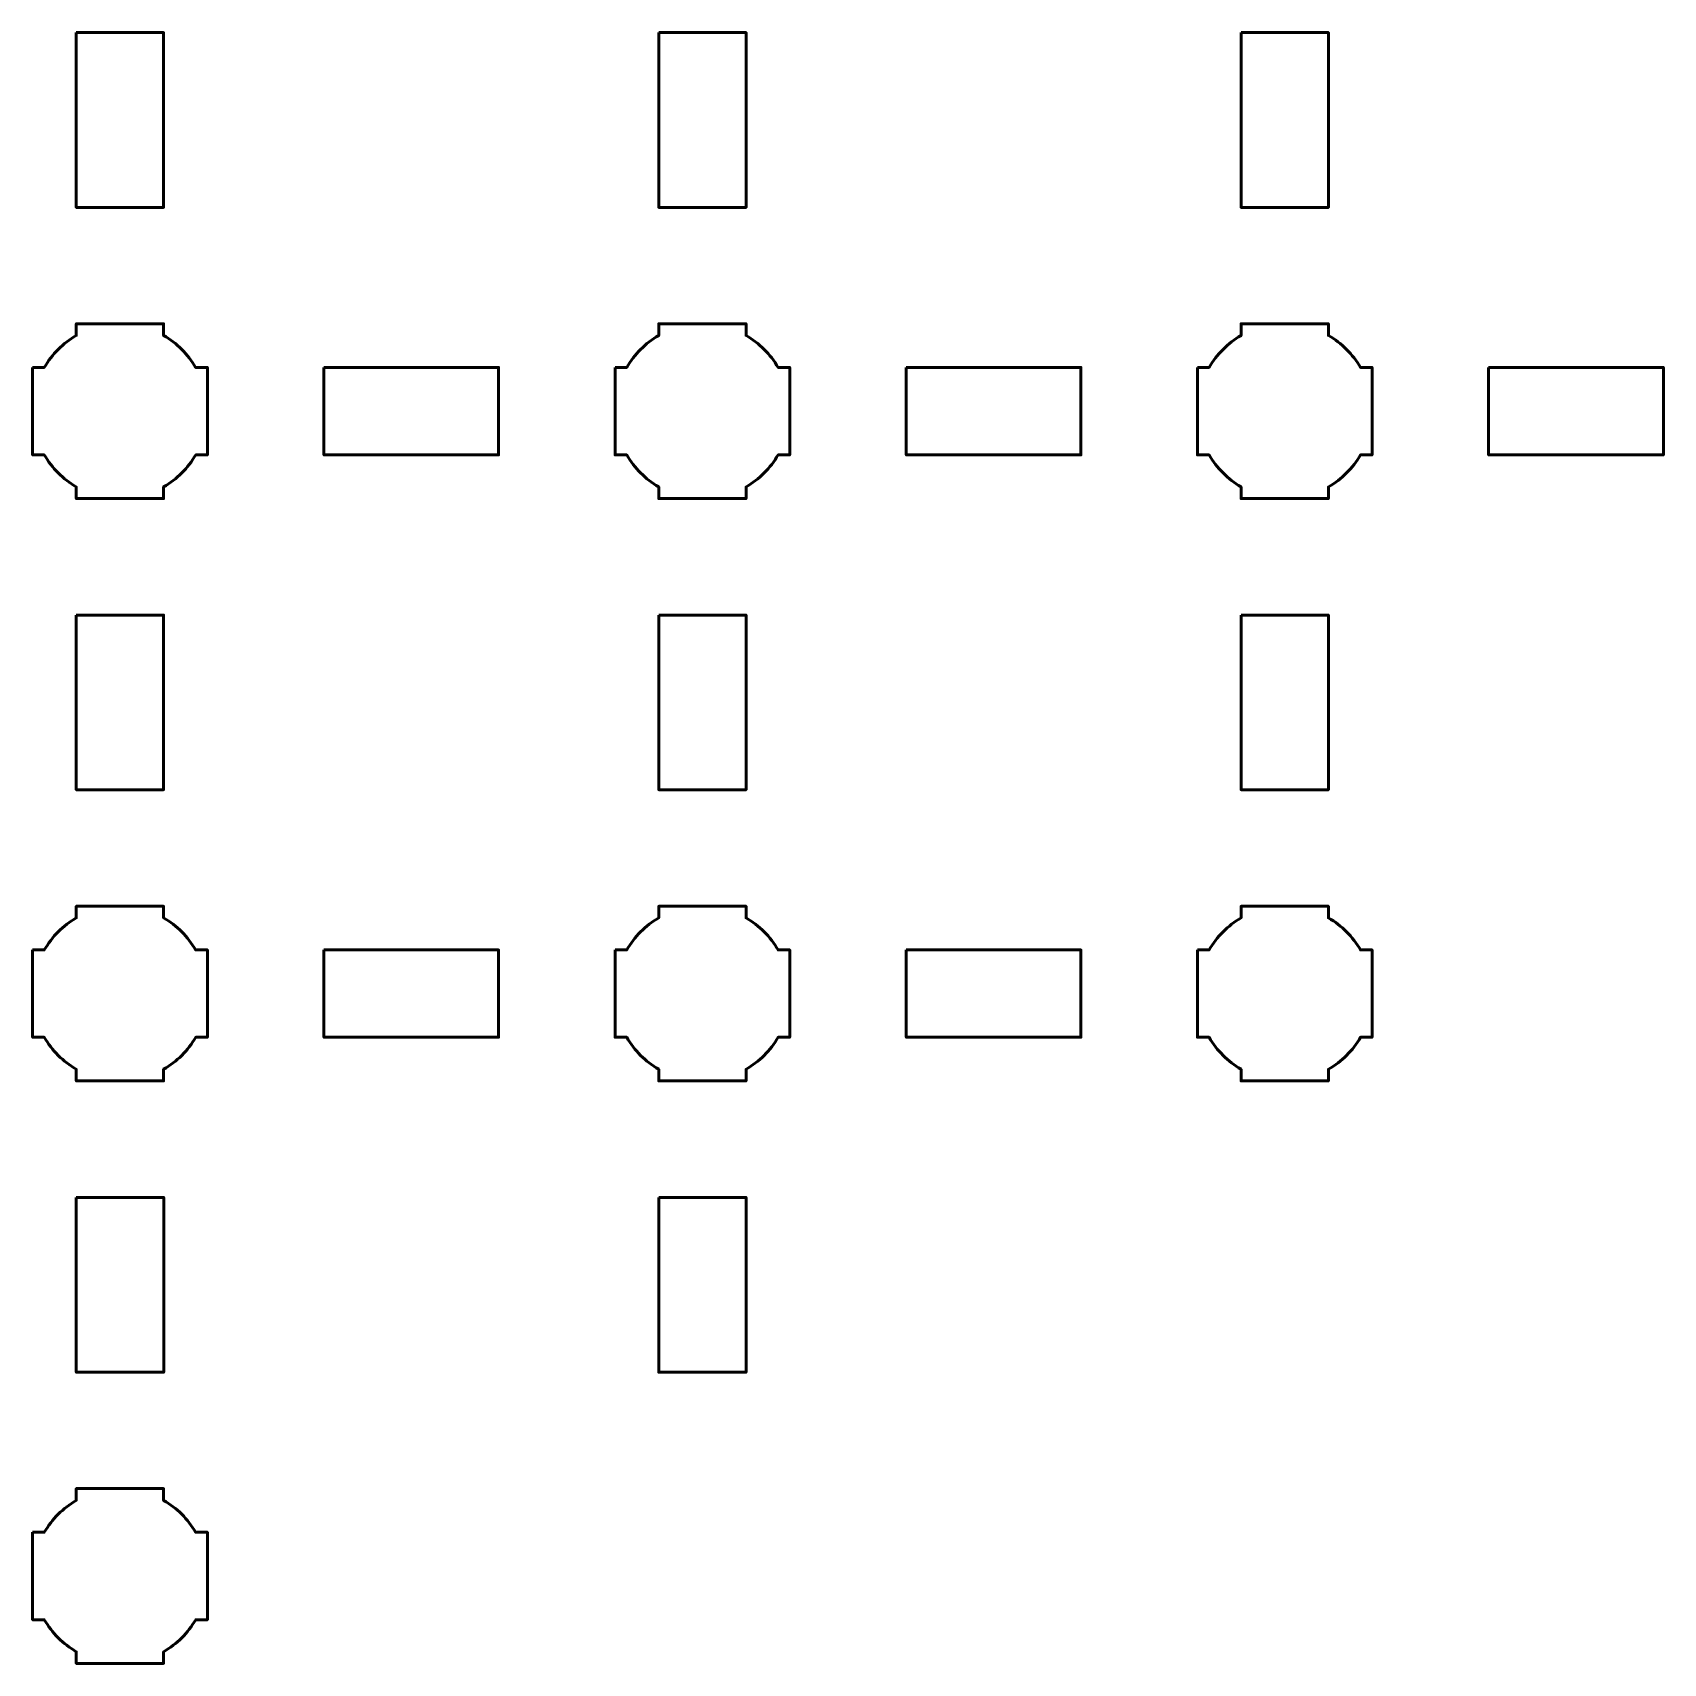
# Model space of a CAD drawing. Header units: centimetres. Extents: x -18.1 to -2.9, y -22.5 to -7.2.
# Drawn here: x -10.8 to -5.2, y -21.15 to -15.55 of the extents above; entities that cross this region are included whole.
import ezdxf

# ---------------------------------------------------------------- set-up
doc = ezdxf.new("R2010")
doc.units = ezdxf.units.CM
doc.header["$MEASUREMENT"] = 0
doc.layers.add('Layer 1', color=7, linetype='Continuous')

msp = doc.modelspace()

# ---------------------------------------------------------------- linework, layer by layer
at = {"layer": 'Layer 1', "lineweight": 53}
for points, knots in [([(-10.65004, -15.55002), (-10.65004, -15.55002), (-10.35004, -15.55002), (-10.35004, -15.55002), (-10.35004, -15.55002), (-10.35004, -15.55002), (-10.35004, -16.15002), (-10.35004, -16.15002), (-10.35004, -16.15002), (-10.35004, -16.15002), (-10.65004, -16.15002), (-10.65004, -16.15002), (-10.65004, -16.15002), (-10.65004, -16.15002), (-10.65004, -15.55002), (-10.65004, -15.55002)], [0, 0, 0, 0, 0.25, 0.25, 0.25, 0.25, 0.5, 0.5, 0.5, 0.5, 0.75, 0.75, 0.75, 0.75, 1, 1, 1, 1]), ([(-8.64994, -15.55002), (-8.64994, -15.55002), (-8.34993, -15.55002), (-8.34993, -15.55002), (-8.34993, -15.55002), (-8.34993, -15.55002), (-8.34993, -16.15002), (-8.34993, -16.15002), (-8.34993, -16.15002), (-8.34993, -16.15002), (-8.64994, -16.15002), (-8.64994, -16.15002), (-8.64994, -16.15002), (-8.64994, -16.15002), (-8.64994, -15.55002), (-8.64994, -15.55002)], [0, 0, 0, 0, 0.25, 0.25, 0.25, 0.25, 0.5, 0.5, 0.5, 0.5, 0.75, 0.75, 0.75, 0.75, 1, 1, 1, 1]), ([(-6.64997, -15.55002), (-6.64997, -15.55002), (-6.34997, -15.55002), (-6.34997, -15.55002), (-6.34997, -15.55002), (-6.34997, -15.55002), (-6.34997, -16.15002), (-6.34997, -16.15002), (-6.34997, -16.15002), (-6.34997, -16.15002), (-6.64997, -16.15002), (-6.64997, -16.15002), (-6.64997, -16.15002), (-6.64997, -16.15002), (-6.64997, -15.55002), (-6.64997, -15.55002)], [0, 0, 0, 0, 0.25, 0.25, 0.25, 0.25, 0.5, 0.5, 0.5, 0.5, 0.75, 0.75, 0.75, 0.75, 1, 1, 1, 1]), ([(-10.8, -16.69994), (-10.8, -16.69994), (-10.7598, -16.69994), (-10.7598, -16.69994), (-10.7598, -16.69994), (-10.73347, -16.65442), (-10.69551, -16.61649), (-10.65, -16.59016), (-10.65, -16.59016), (-10.65, -16.59016), (-10.65, -16.54994), (-10.65, -16.54994), (-10.65, -16.54994), (-10.65, -16.54994), (-10.35, -16.54994), (-10.35, -16.54994), (-10.35, -16.54994), (-10.35, -16.54994), (-10.35, -16.59013), (-10.35, -16.59013), (-10.35, -16.59013), (-10.30447, -16.61646), (-10.26648, -16.65441), (-10.24012, -16.69994), (-10.24012, -16.69994), (-10.24012, -16.69994), (-10.2, -16.69994), (-10.2, -16.69994), (-10.2, -16.69994), (-10.2, -16.69994), (-10.2, -16.84536), (-10.2, -16.84536), (-10.2, -16.84536), (-10.2, -16.84536), (-10.19994, -16.85001), (-10.19994, -16.85001), (-10.19994, -16.85001), (-10.19994, -16.85001), (-10.2, -16.85465), (-10.2, -16.85465), (-10.2, -16.85465), (-10.2, -16.85465), (-10.2, -16.99994), (-10.2, -16.99994), (-10.2, -16.99994), (-10.2, -16.99994), (-10.24007, -16.99994), (-10.24007, -16.99994), (-10.24007, -16.99994), (-10.26642, -17.04551), (-10.30442, -17.08352), (-10.35, -17.10988), (-10.35, -17.10988), (-10.35, -17.10988), (-10.35, -17.14994), (-10.35, -17.14994), (-10.35, -17.14994), (-10.35, -17.14994), (-10.49328, -17.14994), (-10.49328, -17.14994), (-10.49328, -17.14994), (-10.49328, -17.14994), (-10.49995, -17.15002), (-10.49995, -17.15002), (-10.49995, -17.15002), (-10.49995, -17.15002), (-10.50663, -17.14994), (-10.50663, -17.14994), (-10.50663, -17.14994), (-10.50663, -17.14994), (-10.65, -17.14994), (-10.65, -17.14994), (-10.65, -17.14994), (-10.65, -17.14994), (-10.65, -17.10984), (-10.65, -17.10984), (-10.65, -17.10984), (-10.69554, -17.08348), (-10.73352, -17.04549), (-10.75985, -16.99994), (-10.75985, -16.99994), (-10.75985, -16.99994), (-10.8, -16.99994), (-10.8, -16.99994), (-10.8, -16.99994), (-10.8, -16.99994), (-10.8, -16.69994), (-10.8, -16.69994)], [0, 0, 0, 0, 0.0454545, 0.0454545, 0.0454545, 0.0454545, 0.0909091, 0.0909091, 0.0909091, 0.0909091, 0.1363636, 0.1363636, 0.1363636, 0.1363636, 0.1818182, 0.1818182, 0.1818182, 0.1818182, 0.2272727, 0.2272727, 0.2272727, 0.2272727, 0.2727273, 0.2727273, 0.2727273, 0.2727273, 0.3181818, 0.3181818, 0.3181818, 0.3181818, 0.3636364, 0.3636364, 0.3636364, 0.3636364, 0.4090909, 0.4090909, 0.4090909, 0.4090909, 0.4545455, 0.4545455, 0.4545455, 0.4545455, 0.5, 0.5, 0.5, 0.5, 0.5454545, 0.5454545, 0.5454545, 0.5454545, 0.5909091, 0.5909091, 0.5909091, 0.5909091, 0.6363636, 0.6363636, 0.6363636, 0.6363636, 0.6818182, 0.6818182, 0.6818182, 0.6818182, 0.7272727, 0.7272727, 0.7272727, 0.7272727, 0.7727273, 0.7727273, 0.7727273, 0.7727273, 0.8181818, 0.8181818, 0.8181818, 0.8181818, 0.8636364, 0.8636364, 0.8636364, 0.8636364, 0.9090909, 0.9090909, 0.9090909, 0.9090909, 0.9545455, 0.9545455, 0.9545455, 0.9545455, 1, 1, 1, 1]), ([(-8.8, -16.69994), (-8.8, -16.69994), (-8.7598, -16.69994), (-8.7598, -16.69994), (-8.7598, -16.69994), (-8.73347, -16.65442), (-8.69551, -16.61649), (-8.65, -16.59016), (-8.65, -16.59016), (-8.65, -16.59016), (-8.65, -16.54994), (-8.65, -16.54994), (-8.65, -16.54994), (-8.65, -16.54994), (-8.35, -16.54994), (-8.35, -16.54994), (-8.35, -16.54994), (-8.35, -16.54994), (-8.35, -16.59013), (-8.35, -16.59013), (-8.35, -16.59013), (-8.30447, -16.61646), (-8.26648, -16.65441), (-8.24012, -16.69994), (-8.24012, -16.69994), (-8.24012, -16.69994), (-8.2, -16.69994), (-8.2, -16.69994), (-8.2, -16.69994), (-8.2, -16.69994), (-8.2, -16.84536), (-8.2, -16.84536), (-8.2, -16.84536), (-8.2, -16.84536), (-8.19994, -16.85001), (-8.19994, -16.85001), (-8.19994, -16.85001), (-8.19994, -16.85001), (-8.2, -16.85465), (-8.2, -16.85465), (-8.2, -16.85465), (-8.2, -16.85465), (-8.2, -16.99994), (-8.2, -16.99994), (-8.2, -16.99994), (-8.2, -16.99994), (-8.24007, -16.99994), (-8.24007, -16.99994), (-8.24007, -16.99994), (-8.26642, -17.04551), (-8.30442, -17.08352), (-8.35, -17.10988), (-8.35, -17.10988), (-8.35, -17.10988), (-8.35, -17.14994), (-8.35, -17.14994), (-8.35, -17.14994), (-8.35, -17.14994), (-8.49328, -17.14994), (-8.49328, -17.14994), (-8.49328, -17.14994), (-8.49328, -17.14994), (-8.49995, -17.15002), (-8.49995, -17.15002), (-8.49995, -17.15002), (-8.49995, -17.15002), (-8.50663, -17.14994), (-8.50663, -17.14994), (-8.50663, -17.14994), (-8.50663, -17.14994), (-8.65, -17.14994), (-8.65, -17.14994), (-8.65, -17.14994), (-8.65, -17.14994), (-8.65, -17.10984), (-8.65, -17.10984), (-8.65, -17.10984), (-8.69554, -17.08348), (-8.73352, -17.04549), (-8.75985, -16.99994), (-8.75985, -16.99994), (-8.75985, -16.99994), (-8.8, -16.99994), (-8.8, -16.99994), (-8.8, -16.99994), (-8.8, -16.99994), (-8.8, -16.69994), (-8.8, -16.69994)], [0, 0, 0, 0, 0.0454545, 0.0454545, 0.0454545, 0.0454545, 0.0909091, 0.0909091, 0.0909091, 0.0909091, 0.1363636, 0.1363636, 0.1363636, 0.1363636, 0.1818182, 0.1818182, 0.1818182, 0.1818182, 0.2272727, 0.2272727, 0.2272727, 0.2272727, 0.2727273, 0.2727273, 0.2727273, 0.2727273, 0.3181818, 0.3181818, 0.3181818, 0.3181818, 0.3636364, 0.3636364, 0.3636364, 0.3636364, 0.4090909, 0.4090909, 0.4090909, 0.4090909, 0.4545455, 0.4545455, 0.4545455, 0.4545455, 0.5, 0.5, 0.5, 0.5, 0.5454545, 0.5454545, 0.5454545, 0.5454545, 0.5909091, 0.5909091, 0.5909091, 0.5909091, 0.6363636, 0.6363636, 0.6363636, 0.6363636, 0.6818182, 0.6818182, 0.6818182, 0.6818182, 0.7272727, 0.7272727, 0.7272727, 0.7272727, 0.7727273, 0.7727273, 0.7727273, 0.7727273, 0.8181818, 0.8181818, 0.8181818, 0.8181818, 0.8636364, 0.8636364, 0.8636364, 0.8636364, 0.9090909, 0.9090909, 0.9090909, 0.9090909, 0.9545455, 0.9545455, 0.9545455, 0.9545455, 1, 1, 1, 1]), ([(-6.8, -16.69994), (-6.8, -16.69994), (-6.7598, -16.69994), (-6.7598, -16.69994), (-6.7598, -16.69994), (-6.73347, -16.65442), (-6.69551, -16.61649), (-6.65, -16.59016), (-6.65, -16.59016), (-6.65, -16.59016), (-6.65, -16.54994), (-6.65, -16.54994), (-6.65, -16.54994), (-6.65, -16.54994), (-6.35, -16.54994), (-6.35, -16.54994), (-6.35, -16.54994), (-6.35, -16.54994), (-6.35, -16.59013), (-6.35, -16.59013), (-6.35, -16.59013), (-6.30447, -16.61646), (-6.26648, -16.65441), (-6.24012, -16.69994), (-6.24012, -16.69994), (-6.24012, -16.69994), (-6.2, -16.69994), (-6.2, -16.69994), (-6.2, -16.69994), (-6.2, -16.69994), (-6.2, -16.84536), (-6.2, -16.84536), (-6.2, -16.84536), (-6.2, -16.84536), (-6.19994, -16.85001), (-6.19994, -16.85001), (-6.19994, -16.85001), (-6.19994, -16.85001), (-6.2, -16.85465), (-6.2, -16.85465), (-6.2, -16.85465), (-6.2, -16.85465), (-6.2, -16.99994), (-6.2, -16.99994), (-6.2, -16.99994), (-6.2, -16.99994), (-6.24007, -16.99994), (-6.24007, -16.99994), (-6.24007, -16.99994), (-6.26642, -17.04551), (-6.30442, -17.08352), (-6.35, -17.10988), (-6.35, -17.10988), (-6.35, -17.10988), (-6.35, -17.14994), (-6.35, -17.14994), (-6.35, -17.14994), (-6.35, -17.14994), (-6.49328, -17.14994), (-6.49328, -17.14994), (-6.49328, -17.14994), (-6.49328, -17.14994), (-6.49995, -17.15002), (-6.49995, -17.15002), (-6.49995, -17.15002), (-6.49995, -17.15002), (-6.50663, -17.14994), (-6.50663, -17.14994), (-6.50663, -17.14994), (-6.50663, -17.14994), (-6.65, -17.14994), (-6.65, -17.14994), (-6.65, -17.14994), (-6.65, -17.14994), (-6.65, -17.10984), (-6.65, -17.10984), (-6.65, -17.10984), (-6.69554, -17.08348), (-6.73352, -17.04549), (-6.75985, -16.99994), (-6.75985, -16.99994), (-6.75985, -16.99994), (-6.8, -16.99994), (-6.8, -16.99994), (-6.8, -16.99994), (-6.8, -16.99994), (-6.8, -16.69994), (-6.8, -16.69994)], [0, 0, 0, 0, 0.0454545, 0.0454545, 0.0454545, 0.0454545, 0.0909091, 0.0909091, 0.0909091, 0.0909091, 0.1363636, 0.1363636, 0.1363636, 0.1363636, 0.1818182, 0.1818182, 0.1818182, 0.1818182, 0.2272727, 0.2272727, 0.2272727, 0.2272727, 0.2727273, 0.2727273, 0.2727273, 0.2727273, 0.3181818, 0.3181818, 0.3181818, 0.3181818, 0.3636364, 0.3636364, 0.3636364, 0.3636364, 0.4090909, 0.4090909, 0.4090909, 0.4090909, 0.4545455, 0.4545455, 0.4545455, 0.4545455, 0.5, 0.5, 0.5, 0.5, 0.5454545, 0.5454545, 0.5454545, 0.5454545, 0.5909091, 0.5909091, 0.5909091, 0.5909091, 0.6363636, 0.6363636, 0.6363636, 0.6363636, 0.6818182, 0.6818182, 0.6818182, 0.6818182, 0.7272727, 0.7272727, 0.7272727, 0.7272727, 0.7727273, 0.7727273, 0.7727273, 0.7727273, 0.8181818, 0.8181818, 0.8181818, 0.8181818, 0.8636364, 0.8636364, 0.8636364, 0.8636364, 0.9090909, 0.9090909, 0.9090909, 0.9090909, 0.9545455, 0.9545455, 0.9545455, 0.9545455, 1, 1, 1, 1]), ([(-9.79992, -16.7), (-9.79992, -16.7), (-9.19992, -16.7), (-9.19992, -16.7), (-9.19992, -16.7), (-9.19992, -16.7), (-9.19992, -17.00001), (-9.19992, -17.00001), (-9.19992, -17.00001), (-9.19992, -17.00001), (-9.79992, -17.00001), (-9.79992, -17.00001), (-9.79992, -17.00001), (-9.79992, -17.00001), (-9.79992, -16.7), (-9.79992, -16.7)], [0, 0, 0, 0, 0.25, 0.25, 0.25, 0.25, 0.5, 0.5, 0.5, 0.5, 0.75, 0.75, 0.75, 0.75, 1, 1, 1, 1]), ([(-7.79995, -16.7), (-7.79995, -16.7), (-7.19995, -16.7), (-7.19995, -16.7), (-7.19995, -16.7), (-7.19995, -16.7), (-7.19995, -17.00001), (-7.19995, -17.00001), (-7.19995, -17.00001), (-7.19995, -17.00001), (-7.79995, -17.00001), (-7.79995, -17.00001), (-7.79995, -17.00001), (-7.79995, -17.00001), (-7.79995, -16.7), (-7.79995, -16.7)], [0, 0, 0, 0, 0.25, 0.25, 0.25, 0.25, 0.5, 0.5, 0.5, 0.5, 0.75, 0.75, 0.75, 0.75, 1, 1, 1, 1]), ([(-5.79995, -16.7), (-5.79995, -16.7), (-5.19995, -16.7), (-5.19995, -16.7), (-5.19995, -16.7), (-5.19995, -16.7), (-5.19995, -17.00001), (-5.19995, -17.00001), (-5.19995, -17.00001), (-5.19995, -17.00001), (-5.79995, -17.00001), (-5.79995, -17.00001), (-5.79995, -17.00001), (-5.79995, -17.00001), (-5.79995, -16.7), (-5.79995, -16.7)], [0, 0, 0, 0, 0.25, 0.25, 0.25, 0.25, 0.5, 0.5, 0.5, 0.5, 0.75, 0.75, 0.75, 0.75, 1, 1, 1, 1]), ([(-10.65004, -17.54999), (-10.65004, -17.54999), (-10.35004, -17.54999), (-10.35004, -17.54999), (-10.35004, -17.54999), (-10.35004, -17.54999), (-10.35004, -18.14999), (-10.35004, -18.14999), (-10.35004, -18.14999), (-10.35004, -18.14999), (-10.65004, -18.14999), (-10.65004, -18.14999), (-10.65004, -18.14999), (-10.65004, -18.14999), (-10.65004, -17.54999), (-10.65004, -17.54999)], [0, 0, 0, 0, 0.25, 0.25, 0.25, 0.25, 0.5, 0.5, 0.5, 0.5, 0.75, 0.75, 0.75, 0.75, 1, 1, 1, 1]), ([(-8.64994, -17.54999), (-8.64994, -17.54999), (-8.34993, -17.54999), (-8.34993, -17.54999), (-8.34993, -17.54999), (-8.34993, -17.54999), (-8.34993, -18.14999), (-8.34993, -18.14999), (-8.34993, -18.14999), (-8.34993, -18.14999), (-8.64994, -18.14999), (-8.64994, -18.14999), (-8.64994, -18.14999), (-8.64994, -18.14999), (-8.64994, -17.54999), (-8.64994, -17.54999)], [0, 0, 0, 0, 0.25, 0.25, 0.25, 0.25, 0.5, 0.5, 0.5, 0.5, 0.75, 0.75, 0.75, 0.75, 1, 1, 1, 1]), ([(-6.64997, -17.55002), (-6.64997, -17.55002), (-6.34997, -17.55002), (-6.34997, -17.55002), (-6.34997, -17.55002), (-6.34997, -17.55002), (-6.34997, -18.15002), (-6.34997, -18.15002), (-6.34997, -18.15002), (-6.34997, -18.15002), (-6.64997, -18.15002), (-6.64997, -18.15002), (-6.64997, -18.15002), (-6.64997, -18.15002), (-6.64997, -17.55002), (-6.64997, -17.55002)], [0, 0, 0, 0, 0.25, 0.25, 0.25, 0.25, 0.5, 0.5, 0.5, 0.5, 0.75, 0.75, 0.75, 0.75, 1, 1, 1, 1]), ([(-10.8, -18.69994), (-10.8, -18.69994), (-10.7598, -18.69994), (-10.7598, -18.69994), (-10.7598, -18.69994), (-10.73347, -18.65442), (-10.69551, -18.61649), (-10.65, -18.59016), (-10.65, -18.59016), (-10.65, -18.59016), (-10.65, -18.54994), (-10.65, -18.54994), (-10.65, -18.54994), (-10.65, -18.54994), (-10.35, -18.54994), (-10.35, -18.54994), (-10.35, -18.54994), (-10.35, -18.54994), (-10.35, -18.59013), (-10.35, -18.59013), (-10.35, -18.59013), (-10.30447, -18.61646), (-10.26648, -18.65441), (-10.24012, -18.69994), (-10.24012, -18.69994), (-10.24012, -18.69994), (-10.2, -18.69994), (-10.2, -18.69994), (-10.2, -18.69994), (-10.2, -18.69994), (-10.2, -18.84536), (-10.2, -18.84536), (-10.2, -18.84536), (-10.2, -18.84536), (-10.19994, -18.85001), (-10.19994, -18.85001), (-10.19994, -18.85001), (-10.19994, -18.85001), (-10.2, -18.85465), (-10.2, -18.85465), (-10.2, -18.85465), (-10.2, -18.85465), (-10.2, -18.99994), (-10.2, -18.99994), (-10.2, -18.99994), (-10.2, -18.99994), (-10.24007, -18.99994), (-10.24007, -18.99994), (-10.24007, -18.99994), (-10.26642, -19.04551), (-10.30442, -19.08352), (-10.35, -19.10988), (-10.35, -19.10988), (-10.35, -19.10988), (-10.35, -19.14994), (-10.35, -19.14994), (-10.35, -19.14994), (-10.35, -19.14994), (-10.49328, -19.14994), (-10.49328, -19.14994), (-10.49328, -19.14994), (-10.49328, -19.14994), (-10.49995, -19.15002), (-10.49995, -19.15002), (-10.49995, -19.15002), (-10.49995, -19.15002), (-10.50663, -19.14994), (-10.50663, -19.14994), (-10.50663, -19.14994), (-10.50663, -19.14994), (-10.65, -19.14994), (-10.65, -19.14994), (-10.65, -19.14994), (-10.65, -19.14994), (-10.65, -19.10984), (-10.65, -19.10984), (-10.65, -19.10984), (-10.69554, -19.08348), (-10.73352, -19.04549), (-10.75985, -18.99994), (-10.75985, -18.99994), (-10.75985, -18.99994), (-10.8, -18.99994), (-10.8, -18.99994), (-10.8, -18.99994), (-10.8, -18.99994), (-10.8, -18.69994), (-10.8, -18.69994)], [0, 0, 0, 0, 0.0454545, 0.0454545, 0.0454545, 0.0454545, 0.0909091, 0.0909091, 0.0909091, 0.0909091, 0.1363636, 0.1363636, 0.1363636, 0.1363636, 0.1818182, 0.1818182, 0.1818182, 0.1818182, 0.2272727, 0.2272727, 0.2272727, 0.2272727, 0.2727273, 0.2727273, 0.2727273, 0.2727273, 0.3181818, 0.3181818, 0.3181818, 0.3181818, 0.3636364, 0.3636364, 0.3636364, 0.3636364, 0.4090909, 0.4090909, 0.4090909, 0.4090909, 0.4545455, 0.4545455, 0.4545455, 0.4545455, 0.5, 0.5, 0.5, 0.5, 0.5454545, 0.5454545, 0.5454545, 0.5454545, 0.5909091, 0.5909091, 0.5909091, 0.5909091, 0.6363636, 0.6363636, 0.6363636, 0.6363636, 0.6818182, 0.6818182, 0.6818182, 0.6818182, 0.7272727, 0.7272727, 0.7272727, 0.7272727, 0.7727273, 0.7727273, 0.7727273, 0.7727273, 0.8181818, 0.8181818, 0.8181818, 0.8181818, 0.8636364, 0.8636364, 0.8636364, 0.8636364, 0.9090909, 0.9090909, 0.9090909, 0.9090909, 0.9545455, 0.9545455, 0.9545455, 0.9545455, 1, 1, 1, 1]), ([(-8.8, -18.69994), (-8.8, -18.69994), (-8.7598, -18.69994), (-8.7598, -18.69994), (-8.7598, -18.69994), (-8.73347, -18.65442), (-8.69551, -18.61649), (-8.65, -18.59016), (-8.65, -18.59016), (-8.65, -18.59016), (-8.65, -18.54994), (-8.65, -18.54994), (-8.65, -18.54994), (-8.65, -18.54994), (-8.35, -18.54994), (-8.35, -18.54994), (-8.35, -18.54994), (-8.35, -18.54994), (-8.35, -18.59013), (-8.35, -18.59013), (-8.35, -18.59013), (-8.30447, -18.61646), (-8.26648, -18.65441), (-8.24012, -18.69994), (-8.24012, -18.69994), (-8.24012, -18.69994), (-8.2, -18.69994), (-8.2, -18.69994), (-8.2, -18.69994), (-8.2, -18.69994), (-8.2, -18.84536), (-8.2, -18.84536), (-8.2, -18.84536), (-8.2, -18.84536), (-8.19994, -18.85001), (-8.19994, -18.85001), (-8.19994, -18.85001), (-8.19994, -18.85001), (-8.2, -18.85465), (-8.2, -18.85465), (-8.2, -18.85465), (-8.2, -18.85465), (-8.2, -18.99994), (-8.2, -18.99994), (-8.2, -18.99994), (-8.2, -18.99994), (-8.24007, -18.99994), (-8.24007, -18.99994), (-8.24007, -18.99994), (-8.26642, -19.04551), (-8.30442, -19.08352), (-8.35, -19.10988), (-8.35, -19.10988), (-8.35, -19.10988), (-8.35, -19.14994), (-8.35, -19.14994), (-8.35, -19.14994), (-8.35, -19.14994), (-8.49328, -19.14994), (-8.49328, -19.14994), (-8.49328, -19.14994), (-8.49328, -19.14994), (-8.49995, -19.15002), (-8.49995, -19.15002), (-8.49995, -19.15002), (-8.49995, -19.15002), (-8.50663, -19.14994), (-8.50663, -19.14994), (-8.50663, -19.14994), (-8.50663, -19.14994), (-8.65, -19.14994), (-8.65, -19.14994), (-8.65, -19.14994), (-8.65, -19.14994), (-8.65, -19.10984), (-8.65, -19.10984), (-8.65, -19.10984), (-8.69554, -19.08348), (-8.73352, -19.04549), (-8.75985, -18.99994), (-8.75985, -18.99994), (-8.75985, -18.99994), (-8.8, -18.99994), (-8.8, -18.99994), (-8.8, -18.99994), (-8.8, -18.99994), (-8.8, -18.69994), (-8.8, -18.69994)], [0, 0, 0, 0, 0.0454545, 0.0454545, 0.0454545, 0.0454545, 0.0909091, 0.0909091, 0.0909091, 0.0909091, 0.1363636, 0.1363636, 0.1363636, 0.1363636, 0.1818182, 0.1818182, 0.1818182, 0.1818182, 0.2272727, 0.2272727, 0.2272727, 0.2272727, 0.2727273, 0.2727273, 0.2727273, 0.2727273, 0.3181818, 0.3181818, 0.3181818, 0.3181818, 0.3636364, 0.3636364, 0.3636364, 0.3636364, 0.4090909, 0.4090909, 0.4090909, 0.4090909, 0.4545455, 0.4545455, 0.4545455, 0.4545455, 0.5, 0.5, 0.5, 0.5, 0.5454545, 0.5454545, 0.5454545, 0.5454545, 0.5909091, 0.5909091, 0.5909091, 0.5909091, 0.6363636, 0.6363636, 0.6363636, 0.6363636, 0.6818182, 0.6818182, 0.6818182, 0.6818182, 0.7272727, 0.7272727, 0.7272727, 0.7272727, 0.7727273, 0.7727273, 0.7727273, 0.7727273, 0.8181818, 0.8181818, 0.8181818, 0.8181818, 0.8636364, 0.8636364, 0.8636364, 0.8636364, 0.9090909, 0.9090909, 0.9090909, 0.9090909, 0.9545455, 0.9545455, 0.9545455, 0.9545455, 1, 1, 1, 1]), ([(-6.8, -18.69994), (-6.8, -18.69994), (-6.7598, -18.69994), (-6.7598, -18.69994), (-6.7598, -18.69994), (-6.73347, -18.65442), (-6.69551, -18.61649), (-6.65, -18.59016), (-6.65, -18.59016), (-6.65, -18.59016), (-6.65, -18.54994), (-6.65, -18.54994), (-6.65, -18.54994), (-6.65, -18.54994), (-6.35, -18.54994), (-6.35, -18.54994), (-6.35, -18.54994), (-6.35, -18.54994), (-6.35, -18.59013), (-6.35, -18.59013), (-6.35, -18.59013), (-6.30447, -18.61646), (-6.26648, -18.65441), (-6.24012, -18.69994), (-6.24012, -18.69994), (-6.24012, -18.69994), (-6.2, -18.69994), (-6.2, -18.69994), (-6.2, -18.69994), (-6.2, -18.69994), (-6.2, -18.84536), (-6.2, -18.84536), (-6.2, -18.84536), (-6.2, -18.84536), (-6.19994, -18.85001), (-6.19994, -18.85001), (-6.19994, -18.85001), (-6.19994, -18.85001), (-6.2, -18.85465), (-6.2, -18.85465), (-6.2, -18.85465), (-6.2, -18.85465), (-6.2, -18.99994), (-6.2, -18.99994), (-6.2, -18.99994), (-6.2, -18.99994), (-6.24007, -18.99994), (-6.24007, -18.99994), (-6.24007, -18.99994), (-6.26642, -19.04551), (-6.30442, -19.08352), (-6.35, -19.10988), (-6.35, -19.10988), (-6.35, -19.10988), (-6.35, -19.14994), (-6.35, -19.14994), (-6.35, -19.14994), (-6.35, -19.14994), (-6.49328, -19.14994), (-6.49328, -19.14994), (-6.49328, -19.14994), (-6.49328, -19.14994), (-6.49995, -19.15002), (-6.49995, -19.15002), (-6.49995, -19.15002), (-6.49995, -19.15002), (-6.50663, -19.14994), (-6.50663, -19.14994), (-6.50663, -19.14994), (-6.50663, -19.14994), (-6.65, -19.14994), (-6.65, -19.14994), (-6.65, -19.14994), (-6.65, -19.14994), (-6.65, -19.10984), (-6.65, -19.10984), (-6.65, -19.10984), (-6.69554, -19.08348), (-6.73352, -19.04549), (-6.75985, -18.99994), (-6.75985, -18.99994), (-6.75985, -18.99994), (-6.8, -18.99994), (-6.8, -18.99994), (-6.8, -18.99994), (-6.8, -18.99994), (-6.8, -18.69994), (-6.8, -18.69994)], [0, 0, 0, 0, 0.0454545, 0.0454545, 0.0454545, 0.0454545, 0.0909091, 0.0909091, 0.0909091, 0.0909091, 0.1363636, 0.1363636, 0.1363636, 0.1363636, 0.1818182, 0.1818182, 0.1818182, 0.1818182, 0.2272727, 0.2272727, 0.2272727, 0.2272727, 0.2727273, 0.2727273, 0.2727273, 0.2727273, 0.3181818, 0.3181818, 0.3181818, 0.3181818, 0.3636364, 0.3636364, 0.3636364, 0.3636364, 0.4090909, 0.4090909, 0.4090909, 0.4090909, 0.4545455, 0.4545455, 0.4545455, 0.4545455, 0.5, 0.5, 0.5, 0.5, 0.5454545, 0.5454545, 0.5454545, 0.5454545, 0.5909091, 0.5909091, 0.5909091, 0.5909091, 0.6363636, 0.6363636, 0.6363636, 0.6363636, 0.6818182, 0.6818182, 0.6818182, 0.6818182, 0.7272727, 0.7272727, 0.7272727, 0.7272727, 0.7727273, 0.7727273, 0.7727273, 0.7727273, 0.8181818, 0.8181818, 0.8181818, 0.8181818, 0.8636364, 0.8636364, 0.8636364, 0.8636364, 0.9090909, 0.9090909, 0.9090909, 0.9090909, 0.9545455, 0.9545455, 0.9545455, 0.9545455, 1, 1, 1, 1]), ([(-9.79992, -18.69997), (-9.79992, -18.69997), (-9.19992, -18.69997), (-9.19992, -18.69997), (-9.19992, -18.69997), (-9.19992, -18.69997), (-9.19992, -18.99997), (-9.19992, -18.99997), (-9.19992, -18.99997), (-9.19992, -18.99997), (-9.79992, -18.99997), (-9.79992, -18.99997), (-9.79992, -18.99997), (-9.79992, -18.99997), (-9.79992, -18.69997), (-9.79992, -18.69997)], [0, 0, 0, 0, 0.25, 0.25, 0.25, 0.25, 0.5, 0.5, 0.5, 0.5, 0.75, 0.75, 0.75, 0.75, 1, 1, 1, 1]), ([(-7.79995, -18.69997), (-7.79995, -18.69997), (-7.19995, -18.69997), (-7.19995, -18.69997), (-7.19995, -18.69997), (-7.19995, -18.69997), (-7.19995, -18.99997), (-7.19995, -18.99997), (-7.19995, -18.99997), (-7.19995, -18.99997), (-7.79995, -18.99997), (-7.79995, -18.99997), (-7.79995, -18.99997), (-7.79995, -18.99997), (-7.79995, -18.69997), (-7.79995, -18.69997)], [0, 0, 0, 0, 0.25, 0.25, 0.25, 0.25, 0.5, 0.5, 0.5, 0.5, 0.75, 0.75, 0.75, 0.75, 1, 1, 1, 1]), ([(-10.64997, -19.54999), (-10.64997, -19.54999), (-10.34997, -19.54999), (-10.34997, -19.54999), (-10.34997, -19.54999), (-10.34997, -19.54999), (-10.34997, -20.14999), (-10.34997, -20.14999), (-10.34997, -20.14999), (-10.34997, -20.14999), (-10.64997, -20.14999), (-10.64997, -20.14999), (-10.64997, -20.14999), (-10.64997, -20.14999), (-10.64997, -19.54999), (-10.64997, -19.54999)], [0, 0, 0, 0, 0.25, 0.25, 0.25, 0.25, 0.5, 0.5, 0.5, 0.5, 0.75, 0.75, 0.75, 0.75, 1, 1, 1, 1]), ([(-8.64997, -19.54999), (-8.64997, -19.54999), (-8.34997, -19.54999), (-8.34997, -19.54999), (-8.34997, -19.54999), (-8.34997, -19.54999), (-8.34997, -20.14999), (-8.34997, -20.14999), (-8.34997, -20.14999), (-8.34997, -20.14999), (-8.64997, -20.14999), (-8.64997, -20.14999), (-8.64997, -20.14999), (-8.64997, -20.14999), (-8.64997, -19.54999), (-8.64997, -19.54999)], [0, 0, 0, 0, 0.25, 0.25, 0.25, 0.25, 0.5, 0.5, 0.5, 0.5, 0.75, 0.75, 0.75, 0.75, 1, 1, 1, 1]), ([(-10.8, -20.69994), (-10.8, -20.69994), (-10.7598, -20.69994), (-10.7598, -20.69994), (-10.7598, -20.69994), (-10.73347, -20.65442), (-10.69551, -20.61649), (-10.65, -20.59016), (-10.65, -20.59016), (-10.65, -20.59016), (-10.65, -20.54994), (-10.65, -20.54994), (-10.65, -20.54994), (-10.65, -20.54994), (-10.35, -20.54994), (-10.35, -20.54994), (-10.35, -20.54994), (-10.35, -20.54994), (-10.35, -20.59013), (-10.35, -20.59013), (-10.35, -20.59013), (-10.30447, -20.61646), (-10.26648, -20.65441), (-10.24012, -20.69994), (-10.24012, -20.69994), (-10.24012, -20.69994), (-10.2, -20.69994), (-10.2, -20.69994), (-10.2, -20.69994), (-10.2, -20.69994), (-10.2, -20.84536), (-10.2, -20.84536), (-10.2, -20.84536), (-10.2, -20.84536), (-10.19994, -20.85001), (-10.19994, -20.85001), (-10.19994, -20.85001), (-10.19994, -20.85001), (-10.2, -20.85465), (-10.2, -20.85465), (-10.2, -20.85465), (-10.2, -20.85465), (-10.2, -20.99994), (-10.2, -20.99994), (-10.2, -20.99994), (-10.2, -20.99994), (-10.24007, -20.99994), (-10.24007, -20.99994), (-10.24007, -20.99994), (-10.26642, -21.04551), (-10.30442, -21.08352), (-10.35, -21.10988), (-10.35, -21.10988), (-10.35, -21.10988), (-10.35, -21.14994), (-10.35, -21.14994), (-10.35, -21.14994), (-10.35, -21.14994), (-10.49328, -21.14994), (-10.49328, -21.14994), (-10.49328, -21.14994), (-10.49328, -21.14994), (-10.49995, -21.15002), (-10.49995, -21.15002), (-10.49995, -21.15002), (-10.49995, -21.15002), (-10.50663, -21.14994), (-10.50663, -21.14994), (-10.50663, -21.14994), (-10.50663, -21.14994), (-10.65, -21.14994), (-10.65, -21.14994), (-10.65, -21.14994), (-10.65, -21.14994), (-10.65, -21.10984), (-10.65, -21.10984), (-10.65, -21.10984), (-10.69554, -21.08348), (-10.73352, -21.04549), (-10.75985, -20.99994), (-10.75985, -20.99994), (-10.75985, -20.99994), (-10.8, -20.99994), (-10.8, -20.99994), (-10.8, -20.99994), (-10.8, -20.99994), (-10.8, -20.69994), (-10.8, -20.69994)], [0, 0, 0, 0, 0.0454545, 0.0454545, 0.0454545, 0.0454545, 0.0909091, 0.0909091, 0.0909091, 0.0909091, 0.1363636, 0.1363636, 0.1363636, 0.1363636, 0.1818182, 0.1818182, 0.1818182, 0.1818182, 0.2272727, 0.2272727, 0.2272727, 0.2272727, 0.2727273, 0.2727273, 0.2727273, 0.2727273, 0.3181818, 0.3181818, 0.3181818, 0.3181818, 0.3636364, 0.3636364, 0.3636364, 0.3636364, 0.4090909, 0.4090909, 0.4090909, 0.4090909, 0.4545455, 0.4545455, 0.4545455, 0.4545455, 0.5, 0.5, 0.5, 0.5, 0.5454545, 0.5454545, 0.5454545, 0.5454545, 0.5909091, 0.5909091, 0.5909091, 0.5909091, 0.6363636, 0.6363636, 0.6363636, 0.6363636, 0.6818182, 0.6818182, 0.6818182, 0.6818182, 0.7272727, 0.7272727, 0.7272727, 0.7272727, 0.7727273, 0.7727273, 0.7727273, 0.7727273, 0.8181818, 0.8181818, 0.8181818, 0.8181818, 0.8636364, 0.8636364, 0.8636364, 0.8636364, 0.9090909, 0.9090909, 0.9090909, 0.9090909, 0.9545455, 0.9545455, 0.9545455, 0.9545455, 1, 1, 1, 1])]:
    msp.add_open_spline(points, degree=3, knots=knots, dxfattribs=at)

doc.saveas('drawing.dxf')
